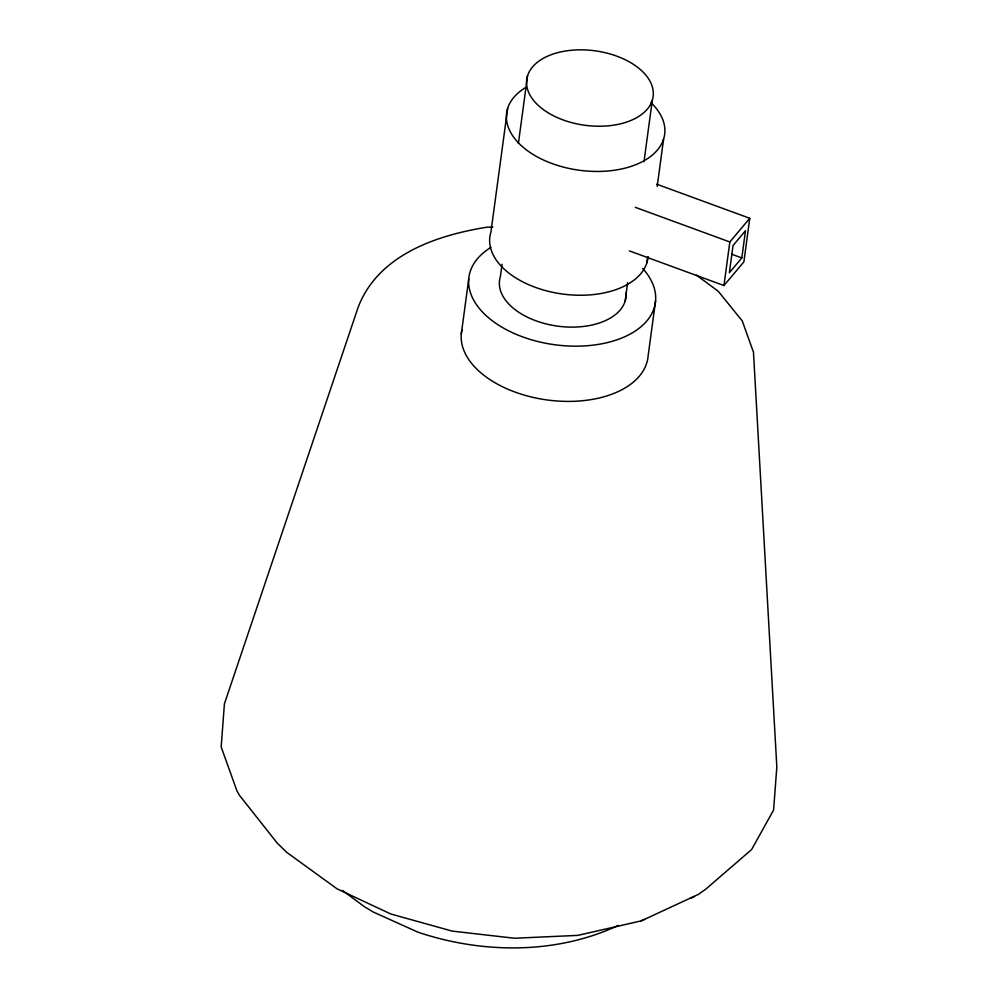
<?xml version="1.0" encoding="UTF-8"?>
<svg xmlns="http://www.w3.org/2000/svg" width="998" height="998" viewBox="0 0 998 998"><rect width="100%" height="100%" fill="white"/><g stroke="black" fill="none" stroke-linecap="round" stroke-linejoin="round"><path stroke-width="1.5" d="M461.276 334.081L468.748 278.841M507.658 108.358L490.916 232.147A79.728 46.981 7.7 0 0 559.778 293.624A79.728 46.981 7.7 0 0 648.064 256.773M502.044 264.283L500.385 276.646A63.785 37.587 7.7 0 0 558.431 326.246A63.785 37.587 7.7 0 0 626.108 292.813M518.399 143.413L527.543 75.761M625.135 301.184L627.642 282.634M643.984 161.788L652.293 100.299A63.785 37.587 7.7 0 0 568.598 50.561A63.785 37.587 7.7 0 0 548.863 113.236A63.785 37.587 7.7 0 0 652.293 100.299M646.866 262.811L647.702 256.698M657.208 186.401L663.608 139.021M655.574 300.772L648.101 356.012A94.086 55.426 7.7 0 1 546.38 399.861A94.086 55.426 7.7 0 1 461.924 329.789M629.414 250.897L723.949 285.54L729.837 241.965L749.772 218.288L656.696 184.181M741.813 257.933L745.494 230.7L733.043 245.496L729.363 272.741L741.813 257.933L731.584 254.191M749.772 218.288L743.884 261.863L723.949 285.54M492.8 226.995L486.625 227.257C436.014 235.403 378.342 255.001 358.232 307.047L224.413 703.84L221.169 746.916L236.85 790.678L239.308 795.107L277.382 843.285L286.638 852.28L337.037 888.819L390.842 914.006L452.194 931.109L514.544 938.245L577.805 935.375L641.277 920.867L698.463 894.345L705.873 889.081L751.631 849.523L773.587 810.064L776.831 766.988L753.478 352.232L742.25 320.919L718.248 291.254L696.429 275.124M618.236 925.458C556.111 954.562 482.346 953.801 418.037 932.219L373.102 911.947L364.482 906.733L342.539 890.503M690.329 898.425L694.483 896.541M641.277 920.867L644.521 919.408M635.302 207.322L729.837 241.965M650.846 102.545A79.728 46.981 7.7 0 1 636.213 164.508A79.728 46.981 7.7 0 1 529.239 151.946A79.728 46.981 7.7 0 1 525.222 87.787M642.675 268.487A94.086 55.426 7.7 0 1 618.373 339.308A94.086 55.426 7.7 0 1 494.085 322.08A94.086 55.426 7.7 0 1 490.879 247.454"/></g></svg>
